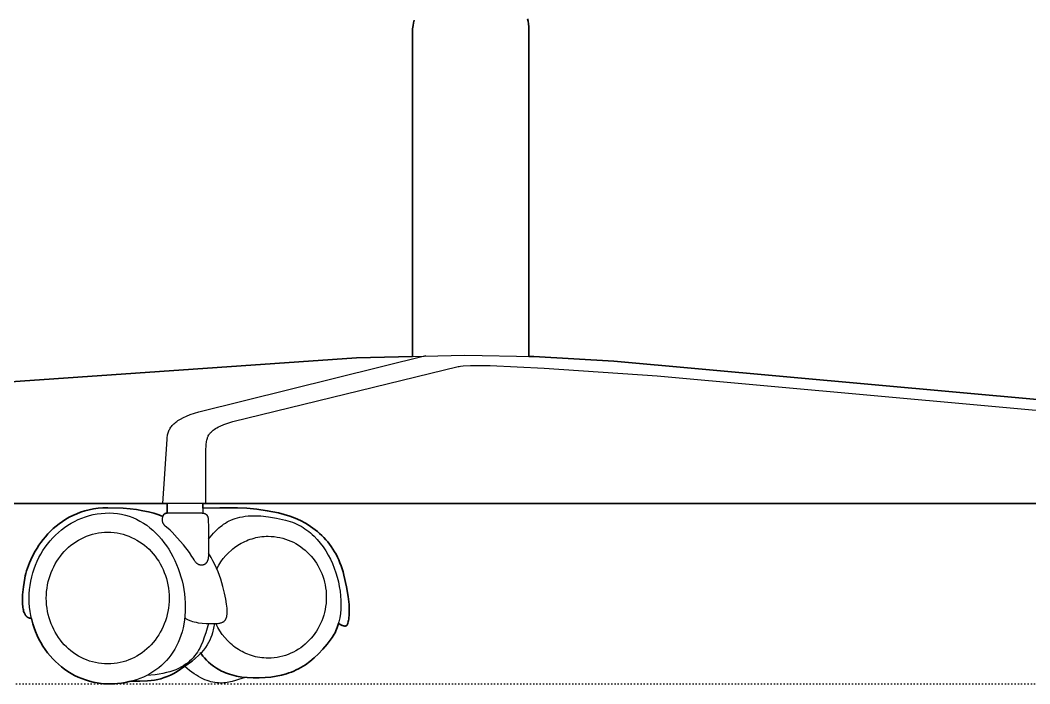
# Model space of a CAD drawing. Header units: millimetres. Extents: x 0 to 1842, y -1115 to 1018.
# Drawn here: x 1322.5 to 1664, y 0 to 224.2 of the extents above; entities that cross this region are included whole.
import ezdxf

# ---------------------------------------------------------------- set-up
doc = ezdxf.new("R2010")
doc.units = ezdxf.units.MM
doc.linetypes.add('Dots', pattern=[1, 0, -1])
doc.layers.add('Blocks', color=7, linetype='Continuous')
for name, color, linetype, lineweight, true_color in [('Blocks$Inner', 7, 'Continuous', 25, 0x007f00), ('Blocks$Outline', 7, 'Continuous', 35, 0xff3f3f), ('Groud', 7, 'Dots', 25, 0x243775)]:
    doc.layers.add(name, color=color, linetype=linetype, lineweight=lineweight, true_color=true_color)

# ---------------------------------------------------------------- blocks, each defined once
blk = doc.blocks.new('Oxford High Office Chair Side')
at = {"layer": 'Blocks$Inner'}
for p, q in [((393.48, 110.6), (393.48, 218.99)), ((432.88, 219.74), (432.88, 110.62)), ((301.29, 0.86), (298.3, 0.86)), ((336.88, 2.17), (334.72, 1.4))]:
    blk.add_line(p, q, dxfattribs=at)
for points in [[(393.48, 218.99), (393.5, 220.21), (393.57, 221.33), (393.69, 222.37), (393.84, 223.32), (394.04, 224.2)], [(432.45, 224.66), (432.6, 223.85), (432.72, 222.95), (432.81, 221.97), (432.88, 219.74)], [(103.1, 91.35), (374.59, 110.12), (411.2, 111.05), (434.56, 110.58), (461.56, 109), (664.47, 90.61)], [(660.76, 60.88), (324.48, 60.88), (97.53, 60.88)], [(309.1, 60.88), (310.51, 82.62), (310.59, 83.37), (310.65, 83.73), (310.72, 84.09), (310.8, 84.43), (310.9, 84.77), (311.01, 85.11), (311.13, 85.43), (311.27, 85.75), (311.43, 86.06), (311.61, 86.37), (311.81, 86.67), (312.02, 86.97), (312.26, 87.26), (312.52, 87.54), (312.81, 87.82), (313.11, 88.1), (313.45, 88.37), (313.81, 88.64), (314.19, 88.91), (314.6, 89.17), (315.05, 89.43), (316.02, 89.94), (317.12, 90.44), (318.36, 90.93), (321.26, 91.91), (398, 110.95)], [(323.66, 60.88), (323.66, 77.23), (323.66, 79.27), (323.69, 80.2), (323.75, 81.07), (323.8, 81.49), (323.87, 81.89), (323.95, 82.28), (324.05, 82.66), (324.17, 83.03), (324.23, 83.22), (324.31, 83.39), (324.39, 83.57), (324.47, 83.74), (324.66, 84.08), (324.77, 84.25), (324.88, 84.42), (325.01, 84.58), (325.13, 84.74), (325.41, 85.05), (325.73, 85.36), (326.08, 85.65), (326.46, 85.95), (326.89, 86.23), (327.36, 86.51), (327.86, 86.78), (328.42, 87.05), (329.67, 87.57), (331.12, 88.07), (332.78, 88.57), (408.97, 107.15), (409.32, 107.22), (409.73, 107.29), (410.68, 107.4), (413.1, 107.54), (419.77, 107.54), (438.09, 106.69), (476.23, 104.05), (659.09, 87.45)], [(264.66, 22.11), (264.51, 22.11), (264.43, 22.11), (264.36, 22.12), (264.29, 22.13), (264.29, 22.13), (264.28, 22.13), (264.28, 22.13), (264.27, 22.13), (264.27, 22.13), (264.26, 22.13), (264.26, 22.13), (264.25, 22.13), (264.25, 22.13), (264.25, 22.13), (264.24, 22.13), (264.24, 22.13), (264.23, 22.13), (264.23, 22.14), (264.22, 22.14), (264.22, 22.14), (264.15, 22.15), (264.08, 22.16), (264.01, 22.18), (263.98, 22.19), (263.98, 22.19), (263.97, 22.19), (263.97, 22.19), (263.96, 22.19), (263.96, 22.19), (263.96, 22.19), (263.95, 22.19), (263.95, 22.19), (263.88, 22.21), (263.88, 22.22), (263.87, 22.22), (263.87, 22.22), (263.86, 22.22), (263.86, 22.22), (263.85, 22.22), (263.85, 22.22), (263.85, 22.23), (263.84, 22.23), (263.84, 22.23), (263.83, 22.23), (263.83, 22.23), (263.83, 22.23), (263.82, 22.23), (263.82, 22.24), (263.81, 22.24), (263.81, 22.24), (263.81, 22.24), (263.8, 22.24), (263.8, 22.24), (263.79, 22.24), (263.79, 22.25), (263.79, 22.25), (263.78, 22.25), (263.78, 22.25), (263.77, 22.25), (263.77, 22.25), (263.77, 22.25), (263.76, 22.26), (263.76, 22.26), (263.75, 22.26), (263.69, 22.28), (263.63, 22.31), (263.57, 22.34), (263.51, 22.37), (263.45, 22.4), (263.34, 22.47), (263.33, 22.48), (263.33, 22.48), (263.33, 22.48), (263.32, 22.48), (263.32, 22.49), (263.32, 22.49), (263.31, 22.49), (263.31, 22.49), (263.31, 22.5), (263.3, 22.5), (263.3, 22.5), (263.3, 22.5), (263.29, 22.51), (263.29, 22.51), (263.29, 22.51), (263.28, 22.51), (263.28, 22.52), (263.28, 22.52), (263.27, 22.52), (263.27, 22.52), (263.27, 22.53), (263.26, 22.53), (263.26, 22.53), (263.25, 22.53), (263.25, 22.53), (263.25, 22.54), (263.24, 22.54), (263.24, 22.54), (263.24, 22.55), (263.23, 22.55), (263.23, 22.55), (263.23, 22.55), (263.22, 22.56), (263.22, 22.56), (263.22, 22.56), (263.21, 22.56), (263.21, 22.57), (263.21, 22.57), (263.2, 22.57), (263.2, 22.57), (263.2, 22.58), (263.19, 22.58), (263.19, 22.58), (263.19, 22.58), (263.18, 22.59), (263.18, 22.59), (263.18, 22.59), (263.17, 22.59), (263.17, 22.6), (263.17, 22.6), (263.16, 22.6), (263.16, 22.61), (263.16, 22.61), (263.15, 22.61), (263.15, 22.61), (263.15, 22.62), (263.14, 22.62), (263.14, 22.62), (263.14, 22.62), (263.13, 22.63), (263.13, 22.63), (263.13, 22.63), (263.12, 22.64), (263.12, 22.64), (263.12, 22.64), (263.11, 22.64), (263.11, 22.65), (263.11, 22.65), (263.1, 22.65), (263.1, 22.66), (263.1, 22.66), (263.1, 22.66), (263.09, 22.66), (263.09, 22.67), (263.09, 22.67), (263.08, 22.67), (263.08, 22.68), (263.08, 22.68), (263.07, 22.68), (263.07, 22.68), (263.02, 22.73), (262.92, 22.83), (262.87, 22.89), (262.82, 22.94), (262.78, 23), (262.77, 23), (262.77, 23), (262.77, 23.01), (262.77, 23.01), (262.76, 23.01), (262.76, 23.02), (262.76, 23.02), (262.75, 23.03), (262.75, 23.03), (262.75, 23.03), (262.75, 23.04), (262.74, 23.04), (262.74, 23.04), (262.74, 23.05), (262.74, 23.05), (262.73, 23.05), (262.73, 23.06), (262.73, 23.06), (262.72, 23.07), (262.72, 23.07), (262.72, 23.07), (262.72, 23.08), (262.71, 23.08), (262.71, 23.08), (262.71, 23.09), (262.7, 23.09), (262.7, 23.1), (262.7, 23.1), (262.69, 23.12), (262.65, 23.18), (262.6, 23.24), (262.56, 23.31), (262.52, 23.37), (262.48, 23.44), (262.4, 23.58), (262.33, 23.73), (262.26, 23.89), (262.2, 24.05), (262.13, 24.22), (262.02, 24.58), (261.92, 24.96), (261.84, 25.37), (261.76, 25.81), (261.71, 26.26), (261.66, 26.74), (261.62, 27.78), (261.62, 28.9), (261.68, 30.1), (261.95, 32.74), (262.41, 35.68), (262.57, 36.46), (262.78, 37.29), (263.02, 38.15), (263.3, 39.05), (264.01, 40.91), (264.88, 42.84), (265.94, 44.81), (266.54, 45.8), (267.18, 46.79), (267.87, 47.77), (268.6, 48.74), (269.39, 49.7), (270.22, 50.63), (271.1, 51.54), (272.03, 52.42), (273.01, 53.27), (274.04, 54.08), (275.12, 54.86), (276.25, 55.58), (277.43, 56.26), (278.66, 56.89), (279.95, 57.46), (281.29, 57.96), (282.68, 58.4), (284.13, 58.77), (285.62, 59.06), (287.18, 59.28), (288.79, 59.41), (290.45, 59.46), (295.65, 59.3), (298.02, 59.1), (300.23, 58.83), (302.31, 58.48), (304.25, 58.08), (306.07, 57.61), (307.77, 57.09), (309.1, 56.49)], [(310.51, 57.68), (310.51, 60.88)], [(322.56, 60.88), (322.56, 57.68)], [(322.56, 59.28), (328.32, 59.49), (334.33, 59.46), (337.52, 59.29), (340.88, 58.96), (344.42, 58.45), (348.2, 57.72), (350.13, 57.25), (352.03, 56.66), (353.87, 55.96), (355.66, 55.15), (357.38, 54.22), (358.22, 53.72), (359.04, 53.19), (359.84, 52.63), (360.62, 52.04), (361.38, 51.42), (362.12, 50.78), (362.83, 50.11), (363.53, 49.41), (364.19, 48.68), (364.84, 47.93), (365.46, 47.15), (366.05, 46.34), (366.61, 45.5), (367.15, 44.63), (367.65, 43.74), (368.13, 42.82), (368.58, 41.88), (368.99, 40.9), (369.37, 39.9), (369.72, 38.87), (370.04, 37.81), (370.32, 36.73), (371.19, 32.72), (371.75, 29.44), (372.05, 26.79), (372.12, 25.68), (372.15, 24.7), (372.14, 23.84), (372.1, 23.09), (372.04, 22.44), (371.96, 21.88), (371.87, 21.4), (371.78, 20.99), (371.62, 20.35), (371.6, 20.28), (371.58, 20.22), (371.56, 20.16), (371.53, 20.1), (371.53, 20.1), (371.53, 20.1), (371.53, 20.1), (371.53, 20.1), (371.53, 20.09), (371.53, 20.09), (371.53, 20.09), (371.53, 20.09), (371.53, 20.09), (371.53, 20.09), (371.53, 20.08), (371.53, 20.08), (371.53, 20.08), (371.52, 20.08), (371.52, 20.08), (371.52, 20.08), (371.51, 20.05), (371.51, 20.05), (371.51, 20.05), (371.51, 20.04), (371.51, 20.04), (371.51, 20.04), (371.51, 20.04), (371.51, 20.04), (371.5, 20.04), (371.5, 20.03), (371.5, 20.03), (371.5, 20.03), (371.5, 20.03), (371.5, 20.03), (371.5, 20.03), (371.5, 20.02), (371.5, 20.02), (371.5, 20.02), (371.5, 20.02), (371.5, 20.02), (371.5, 20.02), (371.49, 20.01), (371.49, 20.01), (371.49, 20.01), (371.49, 20.01), (371.49, 20.01), (371.49, 20.01), (371.49, 20), (371.49, 20), (371.49, 20), (371.49, 20), (371.49, 20), (371.49, 20), (371.48, 20), (371.48, 19.99), (371.48, 19.99), (371.48, 19.99), (371.48, 19.99), (371.48, 19.99), (371.48, 19.99), (371.48, 19.98), (371.48, 19.98), (371.48, 19.98), (371.48, 19.98), (371.48, 19.98), (371.47, 19.98), (371.47, 19.98), (371.47, 19.97), (371.47, 19.97), (371.47, 19.97), (371.47, 19.97), (371.47, 19.97), (371.47, 19.97), (371.47, 19.96), (371.47, 19.96), (371.47, 19.96), (371.47, 19.96), (371.47, 19.96), (371.46, 19.96), (371.46, 19.96), (371.46, 19.95), (371.46, 19.95), (371.46, 19.95), (371.46, 19.95), (371.46, 19.95), (371.46, 19.95), (371.46, 19.95), (371.46, 19.94), (371.46, 19.94), (371.45, 19.94), (371.45, 19.94), (371.45, 19.94), (371.45, 19.94), (371.45, 19.94), (371.45, 19.93), (371.45, 19.93), (371.45, 19.93), (371.45, 19.93), (371.45, 19.93), (371.45, 19.93), (371.44, 19.93), (371.44, 19.92), (371.44, 19.91), (371.44, 19.91), (371.44, 19.91), (371.44, 19.91), (371.43, 19.91), (371.43, 19.91), (371.43, 19.91), (371.43, 19.9), (371.43, 19.9), (371.4, 19.86), (371.39, 19.84), (371.37, 19.82), (371.36, 19.8), (371.35, 19.8), (371.35, 19.8), (371.35, 19.8), (371.35, 19.8), (371.35, 19.8), (371.35, 19.79), (371.35, 19.79), (371.35, 19.79), (371.35, 19.79), (371.35, 19.79), (371.34, 19.79), (371.34, 19.79), (371.34, 19.79), (371.34, 19.78), (371.34, 19.78), (371.34, 19.78), (371.31, 19.75), (371.27, 19.72), (371.24, 19.69), (371.24, 19.68), (371.23, 19.68), (371.23, 19.68), (371.23, 19.68), (371.23, 19.68), (371.23, 19.68), (371.23, 19.68), (371.23, 19.68), (371.23, 19.68), (371.22, 19.68), (371.22, 19.68), (371.22, 19.68), (371.22, 19.67), (371.22, 19.67), (371.22, 19.67), (371.22, 19.67), (371.22, 19.67), (371.22, 19.67), (371.21, 19.67), (371.21, 19.67), (371.21, 19.67), (371.21, 19.67), (371.21, 19.67), (371.21, 19.67), (371.21, 19.66), (371.21, 19.66), (371.21, 19.66), (371.2, 19.66), (371.2, 19.66), (371.2, 19.66), (371.2, 19.66), (371.2, 19.66), (371.2, 19.66), (371.2, 19.66), (371.2, 19.66), (371.19, 19.66), (371.19, 19.65), (371.19, 19.65), (371.19, 19.65), (371.19, 19.65), (371.19, 19.65), (371.19, 19.65), (371.19, 19.65), (371.19, 19.65), (371.18, 19.65), (371.18, 19.65), (371.18, 19.65), (371.18, 19.65), (371.18, 19.64), (371.18, 19.64), (371.18, 19.64), (371.18, 19.64), (371.17, 19.64), (371.17, 19.64), (371.17, 19.64), (371.17, 19.64), (371.17, 19.64), (371.17, 19.64), (371.17, 19.64), (371.17, 19.64), (371.16, 19.64), (371.16, 19.63), (371.16, 19.63), (371.16, 19.63), (371.16, 19.63), (371.16, 19.63), (371.16, 19.63), (371.16, 19.63), (371.15, 19.63), (371.15, 19.63), (371.15, 19.63), (371.15, 19.63), (371.15, 19.63), (371.15, 19.63), (371.15, 19.63), (371.15, 19.62), (371.15, 19.62), (371.14, 19.62), (371.14, 19.62), (371.14, 19.62), (371.14, 19.62), (371.14, 19.62), (371.14, 19.62), (371.14, 19.62), (371.13, 19.62), (371.13, 19.62), (371.13, 19.62), (371.13, 19.62), (371.13, 19.62), (371.13, 19.62), (371.13, 19.61), (371.13, 19.61), (371.13, 19.61), (371.12, 19.61), (371.12, 19.61), (371.12, 19.61), (371.12, 19.61), (371.12, 19.61), (371.12, 19.61), (371.12, 19.61), (371.12, 19.61), (371.11, 19.61), (371.11, 19.61), (371.11, 19.61), (371.11, 19.61), (371.11, 19.6), (371.11, 19.6), (371.11, 19.6), (371.11, 19.6), (371.1, 19.6), (371.1, 19.6), (371.1, 19.6), (371.1, 19.6), (371.1, 19.6), (371.1, 19.6), (371.1, 19.6), (371.1, 19.6), (371.09, 19.6), (371.09, 19.6), (371.09, 19.6), (371.09, 19.6), (371.09, 19.59), (371.09, 19.59), (371.09, 19.59), (371.08, 19.59), (371.08, 19.59), (371.08, 19.59), (371.04, 19.57), (371, 19.56), (371, 19.56), (371, 19.56), (371, 19.56), (370.99, 19.56), (370.99, 19.56), (370.99, 19.56), (370.99, 19.56), (370.99, 19.55), (370.99, 19.56), (370.99, 19.55), (370.98, 19.55), (370.98, 19.55), (370.98, 19.55), (370.98, 19.55), (370.98, 19.55), (370.98, 19.55), (370.98, 19.55), (370.98, 19.55), (370.97, 19.55), (370.97, 19.55), (370.97, 19.55), (370.97, 19.55), (370.97, 19.55), (370.97, 19.55), (370.97, 19.55), (370.96, 19.55), (370.96, 19.55), (370.96, 19.55), (370.96, 19.55), (370.96, 19.55), (370.96, 19.55), (370.96, 19.55), (370.95, 19.55), (370.95, 19.54), (370.95, 19.54), (370.95, 19.54), (370.95, 19.54), (370.95, 19.54), (370.95, 19.54), (370.95, 19.54), (370.94, 19.54), (370.94, 19.54), (370.94, 19.54), (370.94, 19.54), (370.93, 19.54), (370.93, 19.54), (370.93, 19.54), (370.93, 19.54), (370.93, 19.54), (370.93, 19.54), (370.93, 19.54), (370.92, 19.54), (370.92, 19.54), (370.92, 19.54), (370.92, 19.54), (370.92, 19.54), (370.92, 19.54), (370.92, 19.54), (370.92, 19.53), (370.91, 19.53), (370.91, 19.53), (370.82, 19.52), (370.73, 19.51), (370.72, 19.51), (370.72, 19.51), (370.72, 19.51), (370.72, 19.51), (370.72, 19.51), (370.72, 19.51), (370.72, 19.51), (370.71, 19.51), (370.71, 19.51), (370.71, 19.51), (370.71, 19.51), (370.71, 19.51), (370.71, 19.51), (370.7, 19.51), (370.7, 19.51), (370.7, 19.51), (370.68, 19.51), (370.68, 19.51), (370.67, 19.51), (370.67, 19.51), (370.67, 19.51), (370.67, 19.51), (370.67, 19.51), (370.67, 19.51), (370.66, 19.51), (370.66, 19.51), (370.66, 19.51), (370.66, 19.51), (370.66, 19.51), (370.66, 19.51), (370.66, 19.51), (370.65, 19.51), (370.65, 19.51), (370.63, 19.51), (370.63, 19.51), (370.62, 19.51), (370.62, 19.51), (370.62, 19.51), (370.61, 19.51), (370.61, 19.51), (370.61, 19.51), (370.61, 19.51), (370.61, 19.51), (370.61, 19.51), (370.6, 19.51), (370.6, 19.51), (370.6, 19.51), (370.6, 19.51), (370.6, 19.51), (370.6, 19.51), (370.6, 19.51), (370.59, 19.51), (370.59, 19.51), (370.59, 19.51), (370.59, 19.51), (370.59, 19.51), (370.59, 19.51), (370.58, 19.51), (370.58, 19.51), (370.58, 19.51), (370.58, 19.51), (370.58, 19.51), (370.58, 19.51), (370.55, 19.52), (370.55, 19.52), (370.55, 19.52), (370.55, 19.52), (370.54, 19.52), (370.54, 19.52), (370.54, 19.52), (370.54, 19.52), (370.54, 19.52), (370.54, 19.52), (370.54, 19.52), (370.53, 19.52), (370.53, 19.52), (370.53, 19.52), (370.53, 19.52), (370.53, 19.52), (370.52, 19.52), (370.42, 19.53), (370.31, 19.55), (370.2, 19.58), (370.09, 19.61), (369.97, 19.65), (369.73, 19.73), (369.49, 19.84), (368.46, 20.35)], [(324.48, 48.89), (326.2, 50.84), (327.11, 51.78), (328.07, 52.68), (328.57, 53.11), (329.1, 53.53), (329.65, 53.93), (330.23, 54.31), (330.83, 54.67), (331.47, 55), (332.13, 55.32), (332.83, 55.6), (333.57, 55.86), (334.35, 56.09), (335.17, 56.29), (336.03, 56.46), (336.93, 56.59), (337.89, 56.69), (338.9, 56.75), (339.96, 56.77), (341.07, 56.75), (342.24, 56.69), (344.77, 56.42), (347.56, 55.97), (350.62, 55.31), (351.41, 55.1), (352.19, 54.86), (352.95, 54.59), (353.69, 54.3), (354.42, 53.97), (355.13, 53.62), (355.82, 53.24), (356.5, 52.83), (357.16, 52.4), (357.81, 51.94), (358.43, 51.46), (359.04, 50.96), (359.64, 50.44), (360.21, 49.9), (361.31, 48.75), (362.34, 47.53), (363.31, 46.25), (364.2, 44.91), (365.02, 43.51), (365.77, 42.07), (366.45, 40.59), (367.06, 39.08), (367.6, 37.54), (368.06, 35.99), (368.45, 34.42), (368.77, 32.85), (369.02, 31.29), (369.19, 29.73), (369.28, 28.19), (369.3, 26.67), (369.25, 25.18), (369.12, 23.73), (368.91, 22.33), (368.63, 20.97), (368.27, 19.67), (368.06, 19.04), (367.83, 18.43), (367.58, 17.84), (367.31, 17.27), (367.02, 16.71), (366.72, 16.18), (366.39, 15.67), (366.04, 15.18), (364.61, 13.34), (363.18, 11.67), (361.73, 10.15), (360.27, 8.78), (358.79, 7.55), (357.28, 6.46), (356.52, 5.97), (355.75, 5.51), (354.96, 5.08), (354.17, 4.68), (353.37, 4.31), (352.56, 3.97), (351.73, 3.67), (350.89, 3.38), (349.18, 2.91), (347.41, 2.53), (345.58, 2.26), (343.68, 2.08), (341.7, 1.99), (339.65, 1.99), (337.64, 2.08), (335.77, 2.29), (334.03, 2.6), (332.43, 3), (331.68, 3.23), (330.96, 3.47), (330.27, 3.74), (329.61, 4.02), (328.98, 4.31), (328.38, 4.62), (327.81, 4.93), (327.26, 5.26), (326.25, 5.93), (325.34, 6.63), (324.53, 7.33), (323.81, 8.03), (323.18, 8.72), (322.63, 9.38), (322.15, 10.01), (321.75, 10.58)], [(327.32, 38.83), (327.98, 40.04), (328.71, 41.18), (329.51, 42.28), (330.37, 43.31), (331.3, 44.28), (332.28, 45.19), (332.8, 45.61), (333.33, 46.02), (334.43, 46.78), (335.57, 47.47), (336.16, 47.78), (336.77, 48.07), (337.38, 48.35), (338, 48.6), (338.64, 48.82), (339.28, 49.03), (339.93, 49.21), (340.59, 49.37), (341.26, 49.51), (341.94, 49.62), (342.62, 49.71), (343.32, 49.78), (344.01, 49.82), (344.72, 49.83), (345.73, 49.8), (346.73, 49.72), (347.71, 49.59), (348.68, 49.41), (349.63, 49.18), (350.56, 48.9), (351.47, 48.58), (352.37, 48.21), (353.24, 47.8), (354.09, 47.35), (354.91, 46.85), (355.71, 46.31), (356.48, 45.74), (357.22, 45.13), (357.93, 44.48), (358.61, 43.8), (359.26, 43.09), (359.88, 42.34), (360.47, 41.56), (361.01, 40.76), (361.52, 39.92), (362, 39.06), (362.43, 38.17), (362.82, 37.26), (363.18, 36.33), (363.49, 35.37), (363.75, 34.39), (363.97, 33.4), (364.14, 32.39), (364.27, 31.36), (364.34, 30.31), (364.37, 29.25), (364.34, 28.19), (364.27, 27.15), (364.14, 26.12), (363.97, 25.1), (363.75, 24.11), (363.49, 23.13), (363.18, 22.18), (362.82, 21.24), (362.43, 20.33), (362, 19.44), (361.52, 18.58), (361.01, 17.75), (360.47, 16.94), (359.88, 16.16), (359.26, 15.42), (358.61, 14.7), (357.93, 14.02), (357.22, 13.37), (356.48, 12.76), (355.71, 12.19), (354.91, 11.65), (354.08, 11.16), (353.24, 10.7), (352.37, 10.29), (351.48, 9.92), (350.56, 9.6), (349.63, 9.32), (348.68, 9.09), (347.71, 8.91), (346.73, 8.78), (345.73, 8.7), (344.72, 8.68), (343.99, 8.69), (343.27, 8.73), (342.56, 8.8), (341.85, 8.89), (341.15, 9.01), (340.46, 9.16), (339.78, 9.33), (339.11, 9.53), (338.45, 9.75), (337.8, 9.99), (337.16, 10.26), (336.53, 10.54), (335.91, 10.86), (335.31, 11.19), (334.72, 11.54), (334.14, 11.92), (333.57, 12.31), (333.02, 12.73), (332.49, 13.16), (331.96, 13.61), (330.97, 14.57), (330.03, 15.6), (329.17, 16.69), (328.38, 17.85), (327.66, 19.06), (327.02, 20.33)], [(316.48, 22.29), (316.7, 22.14), (316.93, 21.99), (317.17, 21.84), (317.41, 21.71), (317.67, 21.58), (317.94, 21.47), (318.21, 21.36), (318.5, 21.25), (319.08, 21.07), (319.7, 20.9), (320.33, 20.77), (320.99, 20.65), (322.35, 20.49), (323.76, 20.38), (326.58, 20.32), (327.25, 20.34), (327.84, 20.39), (328.12, 20.43), (328.38, 20.48), (328.62, 20.54), (328.73, 20.57), (328.85, 20.61), (329.06, 20.69), (329.26, 20.78), (329.35, 20.83), (329.36, 20.83), (329.36, 20.83), (329.36, 20.83), (329.36, 20.83), (329.37, 20.83), (329.37, 20.83), (329.37, 20.84), (329.38, 20.84), (329.38, 20.84), (329.38, 20.84), (329.38, 20.84), (329.39, 20.84), (329.4, 20.85), (329.4, 20.85), (329.4, 20.85), (329.41, 20.85), (329.41, 20.86), (329.41, 20.86), (329.42, 20.86), (329.42, 20.86), (329.42, 20.86), (329.44, 20.88), (329.53, 20.93), (329.62, 20.98), (329.7, 21.04), (329.78, 21.1), (329.85, 21.17), (329.92, 21.23), (329.99, 21.3), (330.06, 21.38), (330.12, 21.45), (330.18, 21.53), (330.23, 21.61), (330.29, 21.69), (330.34, 21.77), (330.39, 21.86), (330.43, 21.95), (330.48, 22.05), (330.55, 22.24), (330.62, 22.45), (330.68, 22.67), (330.73, 22.9), (330.77, 23.14), (330.8, 23.39), (330.82, 23.66), (330.84, 24.23), (330.83, 24.85), (330.8, 25.52), (330.66, 26.88), (330.38, 28.61), (329.96, 30.64), (329.39, 32.9), (328.66, 35.32), (327.75, 37.81), (326.66, 40.3), (326.04, 41.52), (325.38, 42.72), (324.48, 44.12)], [(326.58, 20.32), (326.27, 18.76), (325.88, 17.19), (325.63, 16.39), (325.34, 15.59), (324.98, 14.77), (324.56, 13.95), (324.07, 13.11), (323.49, 12.25), (322.81, 11.38), (322.03, 10.49), (321.13, 9.57), (320.11, 8.64), (318.96, 7.68), (317.67, 6.69), (315.08, 4.91), (313.89, 4.17), (312.76, 3.52), (311.65, 2.96), (310.58, 2.47), (309.51, 2.07), (308.44, 1.73), (307.36, 1.46), (306.25, 1.25), (305.1, 1.08), (303.9, 0.97), (301.29, 0.86)], [(324.48, 20.35), (323.61, 17.25), (323.11, 15.73), (322.56, 14.24), (321.93, 12.79), (321.57, 12.09), (321.19, 11.4), (320.77, 10.72), (320.33, 10.07), (319.84, 9.43), (319.32, 8.82), (318.76, 8.22), (318.15, 7.65), (317.5, 7.1), (316.8, 6.58), (316.04, 6.08), (315.23, 5.62), (314.37, 5.18), (313.45, 4.77), (312.46, 4.4), (311.41, 4.06), (310.3, 3.76), (309.11, 3.49), (307.86, 3.26), (306.52, 3.06), (303.63, 2.8)], [(334.72, 1.4), (333.63, 1.06), (332.53, 0.76), (331.41, 0.52), (330.85, 0.42), (330.27, 0.35), (329.69, 0.29), (329.1, 0.26), (328.5, 0.26), (327.89, 0.28), (327.28, 0.34), (326.65, 0.42), (326.01, 0.53), (325.37, 0.69), (324.7, 0.87), (324.03, 1.1), (323.34, 1.36), (322.64, 1.67), (321.93, 2.02), (321.2, 2.42), (320.46, 2.86), (319.69, 3.35), (318.12, 4.49), (316.48, 5.85)]]:
    blk.add_lwpolyline(points, dxfattribs=at)
for points in [[(316.67, 25.89), (316.64, 24.42), (316.55, 22.97), (316.4, 21.57), (316.19, 20.2), (315.92, 18.87), (315.59, 17.58), (315.21, 16.33), (314.77, 15.12), (314.29, 13.95), (313.74, 12.82), (313.15, 11.74), (312.51, 10.7), (311.82, 9.7), (311.08, 8.74), (310.3, 7.83), (309.47, 6.97), (308.6, 6.15), (307.68, 5.39), (306.73, 4.66), (305.73, 3.99), (304.69, 3.37), (303.62, 2.8), (302.51, 2.28), (301.36, 1.81), (300.18, 1.39), (298.96, 1.03), (297.71, 0.72), (296.43, 0.46), (295.13, 0.26), (293.79, 0.12), (292.42, 0.03), (291.03, 0), (289.64, 0.04), (288.26, 0.15), (286.9, 0.34), (285.56, 0.59), (284.25, 0.91), (282.96, 1.3), (281.7, 1.76), (280.47, 2.27), (279.27, 2.85), (278.1, 3.49), (276.96, 4.18), (275.86, 4.93), (274.8, 5.74), (273.77, 6.59), (272.79, 7.5), (271.85, 8.46), (270.95, 9.46), (270.1, 10.51), (269.29, 11.6), (268.53, 12.73), (267.83, 13.9), (267.17, 15.11), (266.58, 16.35), (266.03, 17.63), (265.55, 18.94), (265.12, 20.28), (264.75, 21.65), (264.45, 23.05), (264.21, 24.47), (264.04, 25.91), (263.94, 27.38), (263.9, 28.86), (263.94, 30.35), (264.04, 31.81), (264.21, 33.26), (264.45, 34.68), (264.75, 36.08), (265.12, 37.45), (265.55, 38.79), (266.03, 40.1), (266.58, 41.38), (267.17, 42.62), (267.83, 43.83), (268.53, 45), (269.29, 46.13), (270.1, 47.22), (270.95, 48.27), (271.85, 49.27), (272.79, 50.23), (273.77, 51.13), (274.8, 51.99), (275.86, 52.8), (276.96, 53.55), (278.1, 54.24), (279.27, 54.88), (280.47, 55.46), (281.7, 55.97), (282.96, 56.43), (284.25, 56.82), (285.56, 57.14), (286.9, 57.39), (288.26, 57.58), (289.63, 57.69), (291.03, 57.72), (292.42, 57.68), (293.79, 57.54), (295.13, 57.32), (296.44, 57.01), (297.71, 56.62), (298.96, 56.15), (300.18, 55.61), (301.36, 54.99), (302.51, 54.31), (303.62, 53.55), (304.69, 52.73), (305.73, 51.85), (306.73, 50.92), (307.68, 49.93), (308.6, 48.88), (309.47, 47.79), (310.3, 46.64), (311.08, 45.46), (311.82, 44.23), (312.51, 42.97), (313.15, 41.67), (313.74, 40.34), (314.29, 38.98), (314.77, 37.59), (315.21, 36.18), (315.59, 34.75), (315.92, 33.3), (316.19, 31.84), (316.4, 30.36), (316.55, 28.88), (316.64, 27.39)], [(321.88, 57.72), (322.14, 57.72), (322.38, 57.7), (322.6, 57.68), (322.81, 57.64), (322.91, 57.62), (322.95, 57.61), (323, 57.6), (323.09, 57.57), (323.13, 57.56), (323.14, 57.56), (323.14, 57.56), (323.14, 57.56), (323.14, 57.56), (323.15, 57.56), (323.15, 57.56), (323.15, 57.55), (323.15, 57.55), (323.16, 57.55), (323.16, 57.55), (323.16, 57.55), (323.17, 57.55), (323.17, 57.55), (323.17, 57.55), (323.17, 57.55), (323.18, 57.55), (323.22, 57.53), (323.26, 57.52), (323.3, 57.5), (323.3, 57.5), (323.3, 57.5), (323.31, 57.5), (323.31, 57.5), (323.31, 57.49), (323.31, 57.49), (323.32, 57.49), (323.32, 57.49), (323.32, 57.49), (323.32, 57.49), (323.33, 57.49), (323.33, 57.49), (323.34, 57.48), (323.41, 57.45), (323.45, 57.43), (323.49, 57.41), (323.52, 57.39), (323.56, 57.37), (323.59, 57.35), (323.62, 57.33), (323.65, 57.31), (323.66, 57.31), (323.66, 57.3), (323.66, 57.3), (323.66, 57.3), (323.66, 57.3), (323.66, 57.3), (323.67, 57.3), (323.67, 57.3), (323.67, 57.3), (323.67, 57.29), (323.67, 57.29), (323.68, 57.29), (323.68, 57.29), (323.68, 57.29), (323.68, 57.29), (323.68, 57.29), (323.71, 57.26), (323.74, 57.24), (323.75, 57.24), (323.75, 57.24), (323.75, 57.23), (323.75, 57.23), (323.75, 57.23), (323.75, 57.23), (323.76, 57.23), (323.76, 57.23), (323.76, 57.23), (323.76, 57.22), (323.76, 57.22), (323.77, 57.22), (323.77, 57.22), (323.77, 57.22), (323.77, 57.22), (323.77, 57.21), (323.77, 57.21), (323.78, 57.21), (323.78, 57.21), (323.78, 57.21), (323.78, 57.21), (323.78, 57.21), (323.78, 57.2), (323.79, 57.2), (323.79, 57.2), (323.79, 57.2), (323.79, 57.2), (323.79, 57.2), (323.79, 57.2), (323.8, 57.19), (323.8, 57.19), (323.8, 57.19), (323.8, 57.19), (323.8, 57.19), (323.81, 57.19), (323.81, 57.18), (323.81, 57.18), (323.81, 57.18), (323.81, 57.18), (323.81, 57.18), (323.82, 57.18), (323.82, 57.17), (323.82, 57.17), (323.82, 57.17), (323.82, 57.17), (323.82, 57.17), (323.83, 57.17), (323.83, 57.17), (323.83, 57.16), (323.83, 57.16), (323.83, 57.16), (323.83, 57.16), (323.84, 57.16), (323.84, 57.16), (323.84, 57.15), (323.84, 57.15), (323.84, 57.15), (323.84, 57.15), (323.85, 57.15), (323.85, 57.15), (323.85, 57.14), (323.85, 57.14), (323.85, 57.14), (323.85, 57.14), (323.88, 57.11), (323.9, 57.09), (323.91, 57.09), (323.91, 57.08), (323.91, 57.08), (323.91, 57.08), (323.91, 57.08), (323.91, 57.08), (323.92, 57.07), (323.92, 57.07), (323.92, 57.07), (323.92, 57.07), (323.92, 57.07), (323.92, 57.07), (323.92, 57.06), (323.93, 57.06), (323.93, 57.06), (323.93, 57.06), (323.93, 57.06), (323.93, 57.06), (323.93, 57.05), (323.94, 57.05), (323.94, 57.05), (323.94, 57.05), (323.94, 57.05), (323.94, 57.05), (323.94, 57.04), (323.94, 57.04), (323.95, 57.04), (323.95, 57.04), (323.95, 57.04), (323.95, 57.04), (323.95, 57.03), (323.95, 57.03), (323.95, 57.03), (323.96, 57.03), (323.96, 57.03), (323.96, 57.02), (323.96, 57.02), (323.96, 57.02), (323.96, 57.02), (323.96, 57.02), (323.97, 57.02), (323.97, 57.01), (323.97, 57.01), (323.97, 57.01), (323.97, 57.01), (323.97, 57.01), (323.97, 57.01), (323.98, 57), (323.98, 57), (323.98, 57), (323.98, 57), (323.98, 57), (323.98, 56.99), (323.98, 56.99), (323.99, 56.99), (323.99, 56.99), (323.99, 56.99), (323.99, 56.99), (323.99, 56.98), (323.99, 56.98), (323.99, 56.98), (324, 56.98), (324, 56.98), (324, 56.97), (324.02, 56.95), (324.04, 56.92), (324.06, 56.89), (324.06, 56.88), (324.06, 56.88), (324.06, 56.88), (324.07, 56.88), (324.07, 56.88), (324.07, 56.87), (324.07, 56.87), (324.07, 56.87), (324.07, 56.87), (324.07, 56.87), (324.08, 56.86), (324.08, 56.86), (324.08, 56.86), (324.08, 56.86), (324.08, 56.86), (324.08, 56.85), (324.1, 56.82), (324.12, 56.79), (324.19, 56.66), (324.2, 56.62), (324.22, 56.59), (324.22, 56.59), (324.22, 56.58), (324.22, 56.58), (324.22, 56.58), (324.22, 56.58), (324.22, 56.57), (324.22, 56.57), (324.23, 56.57), (324.23, 56.57), (324.23, 56.57), (324.23, 56.56), (324.23, 56.56), (324.23, 56.56), (324.23, 56.56), (324.23, 56.56), (324.23, 56.55), (324.25, 56.52), (324.27, 56.44), (324.3, 56.37), (324.34, 56.21), (324.38, 56.05), (324.41, 55.87), (324.45, 55.51), (324.47, 55.11), (324.48, 53.27), (324.48, 43.11), (324.48, 42.95), (324.47, 42.8), (324.44, 42.51), (324.42, 42.37), (324.4, 42.23), (324.37, 42.1), (324.34, 41.97), (324.3, 41.85), (324.26, 41.73), (324.22, 41.61), (324.17, 41.5), (324.12, 41.39), (324.07, 41.28), (324.04, 41.23), (324.01, 41.18), (323.95, 41.09), (323.89, 40.99), (323.82, 40.91), (323.75, 40.82), (323.72, 40.78), (323.68, 40.74), (323.61, 40.67), (323.53, 40.59), (323.46, 40.53), (323.38, 40.46), (323.29, 40.41), (323.25, 40.38), (323.21, 40.35), (323.17, 40.33), (323.16, 40.32), (323.16, 40.32), (323.16, 40.32), (323.15, 40.32), (323.15, 40.32), (323.15, 40.32), (323.15, 40.31), (323.14, 40.31), (323.14, 40.31), (323.14, 40.31), (323.14, 40.31), (323.13, 40.31), (323.13, 40.31), (323.13, 40.3), (323.12, 40.3), (323.12, 40.3), (323.08, 40.28), (323.03, 40.26), (322.99, 40.24), (322.97, 40.23), (322.96, 40.22), (322.96, 40.22), (322.96, 40.22), (322.96, 40.22), (322.95, 40.22), (322.95, 40.22), (322.95, 40.22), (322.94, 40.22), (322.9, 40.2), (322.85, 40.18), (322.81, 40.16), (322.76, 40.15), (322.67, 40.12), (322.64, 40.11), (322.62, 40.11), (322.57, 40.1), (322.57, 40.1), (322.57, 40.1), (322.56, 40.1), (322.56, 40.1), (322.55, 40.09), (322.55, 40.09), (322.54, 40.09), (322.54, 40.09), (322.54, 40.09), (322.52, 40.09), (322.48, 40.08), (322.38, 40.07), (322.38, 40.07), (322.37, 40.07), (322.37, 40.07), (322.37, 40.07), (322.36, 40.07), (322.36, 40.07), (322.36, 40.07), (322.36, 40.07), (322.33, 40.06), (322.33, 40.06), (322.32, 40.06), (322.32, 40.06), (322.32, 40.06), (322.31, 40.06), (322.28, 40.06), (322.23, 40.06), (322.18, 40.06), (322.08, 40.06), (322.03, 40.06), (322.01, 40.06), (322.01, 40.06), (322, 40.06), (322, 40.06), (322, 40.06), (321.99, 40.06), (321.99, 40.06), (321.99, 40.06), (321.98, 40.06), (321.88, 40.07), (321.78, 40.09), (321.68, 40.11), (321.58, 40.14), (321.48, 40.17), (321.43, 40.18), (321.38, 40.2), (321.28, 40.24), (321.18, 40.29), (321.08, 40.34), (320.98, 40.4), (320.89, 40.46), (320.79, 40.52), (320.69, 40.59), (320.6, 40.67), (320.5, 40.75), (320.41, 40.84), (320.32, 40.93), (320.23, 41.03), (320.14, 41.13), (319.97, 41.36), (319.88, 41.48), (319.8, 41.6), (319.65, 41.87), (319.32, 42.44), (318.94, 43.05), (318.07, 44.31), (316.02, 46.93), (313.93, 49.35), (312.21, 51.21), (311.54, 51.86), (310.93, 52.41), (309.91, 53.3), (309.7, 53.51), (309.61, 53.61), (309.52, 53.72), (309.44, 53.82), (309.37, 53.93), (309.3, 54.04), (309.27, 54.1), (309.27, 54.1), (309.26, 54.1), (309.26, 54.1), (309.26, 54.11), (309.26, 54.11), (309.26, 54.11), (309.26, 54.11), (309.26, 54.11), (309.25, 54.13), (309.25, 54.13), (309.25, 54.13), (309.25, 54.13), (309.25, 54.13), (309.25, 54.14), (309.25, 54.14), (309.24, 54.14), (309.24, 54.14), (309.24, 54.14), (309.24, 54.15), (309.24, 54.15), (309.24, 54.15), (309.24, 54.16), (309.18, 54.27), (309.13, 54.4), (309.11, 54.46), (309.11, 54.47), (309.1, 54.48), (309.1, 54.48), (309.1, 54.48), (309.1, 54.48), (309.1, 54.48), (309.1, 54.49), (309.1, 54.49), (309.1, 54.49), (309.1, 54.49), (309.1, 54.49), (309.1, 54.5), (309.1, 54.5), (309.1, 54.5), (309.1, 54.5), (309.1, 54.5), (309.1, 54.51), (309.09, 54.51), (309.09, 54.51), (309.09, 54.51), (309.09, 54.51), (309.09, 54.52), (309.09, 54.52), (309.09, 54.52), (309.09, 54.52), (309.07, 54.59), (309.06, 54.66), (309.03, 54.79), (309.01, 54.94), (309, 55.09), (308.99, 55.25), (309.01, 55.85), (309.03, 56.12), (309.05, 56.25), (309.06, 56.37), (309.09, 56.48), (309.11, 56.59), (309.14, 56.69), (309.16, 56.74), (309.18, 56.79), (309.22, 56.89), (309.26, 56.97), (309.28, 57.02), (309.31, 57.06), (309.37, 57.14), (309.38, 57.15), (309.38, 57.16), (309.38, 57.16), (309.38, 57.16), (309.38, 57.16), (309.38, 57.16), (309.39, 57.16), (309.39, 57.16), (309.39, 57.16), (309.39, 57.17), (309.39, 57.17), (309.39, 57.17), (309.39, 57.17), (309.4, 57.17), (309.43, 57.21), (309.43, 57.22), (309.44, 57.23), (309.44, 57.23), (309.45, 57.23), (309.45, 57.23), (309.45, 57.23), (309.45, 57.23), (309.45, 57.23), (309.45, 57.24), (309.45, 57.24), (309.45, 57.24), (309.45, 57.24), (309.46, 57.24), (309.46, 57.24), (309.46, 57.24), (309.46, 57.24), (309.48, 57.26), (309.48, 57.26), (309.48, 57.26), (309.48, 57.26), (309.48, 57.26), (309.48, 57.27), (309.48, 57.27), (309.48, 57.27), (309.48, 57.27), (309.49, 57.27), (309.49, 57.27), (309.49, 57.27), (309.49, 57.27), (309.49, 57.27), (309.49, 57.27), (309.49, 57.28), (309.49, 57.28), (309.53, 57.31), (309.55, 57.32), (309.55, 57.33), (309.55, 57.33), (309.55, 57.33), (309.55, 57.33), (309.55, 57.33), (309.55, 57.33), (309.56, 57.33), (309.56, 57.33), (309.57, 57.34), (309.61, 57.37), (309.65, 57.4), (309.67, 57.41), (309.68, 57.42), (309.69, 57.43), (309.7, 57.43), (309.7, 57.43), (309.7, 57.43), (309.7, 57.43), (309.71, 57.43), (309.71, 57.44), (309.71, 57.44), (309.71, 57.44), (309.71, 57.44), (309.71, 57.44), (309.71, 57.44), (309.72, 57.44), (309.72, 57.44), (309.72, 57.44), (309.72, 57.44), (309.72, 57.44), (309.72, 57.44), (309.73, 57.45), (309.74, 57.45), (309.74, 57.45), (309.74, 57.45), (309.74, 57.45), (309.74, 57.45), (309.74, 57.46), (309.74, 57.46), (309.75, 57.46), (309.75, 57.46), (309.75, 57.46), (309.75, 57.46), (309.75, 57.46), (309.75, 57.46), (309.75, 57.46), (309.76, 57.46), (309.76, 57.46), (309.77, 57.47), (309.78, 57.48), (309.83, 57.5), (309.88, 57.52), (309.93, 57.54), (310.04, 57.58), (310.16, 57.61), (310.28, 57.64), (310.42, 57.67), (310.56, 57.69), (310.87, 57.72), (311.22, 57.72)], [(311.22, 28.95), (311.2, 27.8), (311.12, 26.67), (310.98, 25.56), (310.8, 24.46), (310.57, 23.39), (310.29, 22.33), (309.96, 21.3), (309.59, 20.29), (309.18, 19.3), (308.72, 18.34), (308.22, 17.41), (307.68, 16.51), (307.1, 15.63), (306.48, 14.79), (305.83, 13.99), (305.14, 13.21), (304.42, 12.48), (303.66, 11.78), (302.88, 11.11), (302.07, 10.49), (301.22, 9.92), (300.35, 9.38), (299.46, 8.89), (298.54, 8.44), (297.59, 8.04), (296.63, 7.69), (295.64, 7.39), (294.64, 7.15), (293.62, 6.95), (292.58, 6.81), (291.52, 6.72), (290.45, 6.69), (289.38, 6.72), (288.33, 6.81), (287.29, 6.95), (286.27, 7.15), (285.26, 7.39), (284.28, 7.69), (283.31, 8.04), (282.37, 8.44), (281.45, 8.89), (280.55, 9.38), (279.68, 9.92), (278.84, 10.5), (278.03, 11.11), (277.24, 11.78), (276.49, 12.48), (275.77, 13.21), (275.08, 13.99), (274.43, 14.79), (273.81, 15.63), (273.23, 16.51), (272.69, 17.41), (272.19, 18.34), (271.73, 19.3), (271.31, 20.29), (270.94, 21.3), (270.62, 22.33), (270.34, 23.39), (270.1, 24.46), (269.92, 25.56), (269.79, 26.67), (269.71, 27.8), (269.68, 28.95), (269.71, 30.1), (269.79, 31.23), (269.92, 32.34), (270.1, 33.44), (270.34, 34.51), (270.62, 35.57), (270.94, 36.6), (271.31, 37.61), (271.73, 38.6), (272.19, 39.56), (272.69, 40.49), (273.23, 41.39), (273.81, 42.27), (274.43, 43.11), (275.08, 43.92), (275.77, 44.69), (276.49, 45.43), (277.24, 46.13), (278.03, 46.79), (278.84, 47.41), (279.68, 47.99), (280.55, 48.52), (281.45, 49.01), (282.37, 49.46), (283.31, 49.86), (284.28, 50.21), (285.26, 50.51), (286.27, 50.76), (287.29, 50.95), (288.33, 51.09), (289.38, 51.18), (290.45, 51.21), (291.52, 51.18), (292.58, 51.09), (293.62, 50.95), (294.64, 50.76), (295.64, 50.51), (296.63, 50.21), (297.59, 49.86), (298.54, 49.46), (299.46, 49.01), (300.35, 48.52), (301.22, 47.99), (302.07, 47.41), (302.88, 46.79), (303.66, 46.12), (304.42, 45.43), (305.14, 44.69), (305.83, 43.92), (306.48, 43.11), (307.1, 42.27), (307.68, 41.39), (308.22, 40.49), (308.72, 39.56), (309.18, 38.6), (309.59, 37.61), (309.96, 36.6), (310.29, 35.57), (310.57, 34.51), (310.8, 33.44), (310.98, 32.34), (311.12, 31.23), (311.2, 30.1)]]:
    blk.add_lwpolyline(points, close=True, dxfattribs=at)
at = {"layer": 'Blocks$Outline'}
for points in [[(393.48, 110.6), (393.48, 218.99), (393.5, 220.21), (393.57, 221.33), (393.69, 222.37), (393.84, 223.32), (394.04, 224.2)], [(432.45, 224.66), (432.6, 223.85), (432.72, 222.95), (432.81, 221.97), (432.88, 219.74), (432.88, 110.62)], [(103.1, 91.35), (374.59, 110.12), (393.48, 110.6)], [(432.88, 110.62), (434.56, 110.58), (461.56, 109), (664.47, 90.61)], [(310.51, 60.88), (106.26, 60.88)], [(264.66, 22.11), (264.51, 22.11), (264.43, 22.11), (264.36, 22.12), (264.29, 22.13), (264.29, 22.13), (264.28, 22.13), (264.28, 22.13), (264.27, 22.13), (264.27, 22.13), (264.26, 22.13), (264.26, 22.13), (264.25, 22.13), (264.25, 22.13), (264.25, 22.13), (264.24, 22.13), (264.24, 22.13), (264.23, 22.13), (264.23, 22.14), (264.22, 22.14), (264.22, 22.14), (264.15, 22.15), (264.08, 22.16), (264.01, 22.18), (263.98, 22.19), (263.98, 22.19), (263.97, 22.19), (263.97, 22.19), (263.96, 22.19), (263.96, 22.19), (263.96, 22.19), (263.95, 22.19), (263.95, 22.19), (263.88, 22.21), (263.88, 22.22), (263.87, 22.22), (263.87, 22.22), (263.86, 22.22), (263.86, 22.22), (263.85, 22.22), (263.85, 22.22), (263.85, 22.23), (263.84, 22.23), (263.84, 22.23), (263.83, 22.23), (263.83, 22.23), (263.83, 22.23), (263.82, 22.23), (263.82, 22.24), (263.81, 22.24), (263.81, 22.24), (263.81, 22.24), (263.8, 22.24), (263.8, 22.24), (263.79, 22.24), (263.79, 22.25), (263.79, 22.25), (263.78, 22.25), (263.78, 22.25), (263.77, 22.25), (263.77, 22.25), (263.77, 22.25), (263.76, 22.26), (263.76, 22.26), (263.75, 22.26), (263.69, 22.28), (263.63, 22.31), (263.57, 22.34), (263.51, 22.37), (263.45, 22.4), (263.34, 22.47), (263.33, 22.48), (263.33, 22.48), (263.33, 22.48), (263.32, 22.48), (263.32, 22.49), (263.32, 22.49), (263.31, 22.49), (263.31, 22.49), (263.31, 22.5), (263.3, 22.5), (263.3, 22.5), (263.3, 22.5), (263.29, 22.51), (263.29, 22.51), (263.29, 22.51), (263.28, 22.51), (263.28, 22.52), (263.28, 22.52), (263.27, 22.52), (263.27, 22.52), (263.27, 22.53), (263.26, 22.53), (263.26, 22.53), (263.25, 22.53), (263.25, 22.53), (263.25, 22.54), (263.24, 22.54), (263.24, 22.54), (263.24, 22.55), (263.23, 22.55), (263.23, 22.55), (263.23, 22.55), (263.22, 22.56), (263.22, 22.56), (263.22, 22.56), (263.21, 22.56), (263.21, 22.57), (263.21, 22.57), (263.2, 22.57), (263.2, 22.57), (263.2, 22.58), (263.19, 22.58), (263.19, 22.58), (263.19, 22.58), (263.18, 22.59), (263.18, 22.59), (263.18, 22.59), (263.17, 22.59), (263.17, 22.6), (263.17, 22.6), (263.16, 22.6), (263.16, 22.61), (263.16, 22.61), (263.15, 22.61), (263.15, 22.61), (263.15, 22.62), (263.14, 22.62), (263.14, 22.62), (263.14, 22.62), (263.13, 22.63), (263.13, 22.63), (263.13, 22.63), (263.12, 22.64), (263.12, 22.64), (263.12, 22.64), (263.11, 22.64), (263.11, 22.65), (263.11, 22.65), (263.1, 22.65), (263.1, 22.66), (263.1, 22.66), (263.1, 22.66), (263.09, 22.66), (263.09, 22.67), (263.09, 22.67), (263.08, 22.67), (263.08, 22.68), (263.08, 22.68), (263.07, 22.68), (263.07, 22.68), (263.02, 22.73), (262.92, 22.83), (262.87, 22.89), (262.82, 22.94), (262.78, 23), (262.77, 23), (262.77, 23), (262.77, 23.01), (262.77, 23.01), (262.76, 23.01), (262.76, 23.02), (262.76, 23.02), (262.75, 23.03), (262.75, 23.03), (262.75, 23.03), (262.75, 23.04), (262.74, 23.04), (262.74, 23.04), (262.74, 23.05), (262.74, 23.05), (262.73, 23.05), (262.73, 23.06), (262.73, 23.06), (262.72, 23.07), (262.72, 23.07), (262.72, 23.07), (262.72, 23.08), (262.71, 23.08), (262.71, 23.08), (262.71, 23.09), (262.7, 23.09), (262.7, 23.1), (262.7, 23.1), (262.69, 23.12), (262.65, 23.18), (262.6, 23.24), (262.56, 23.31), (262.52, 23.37), (262.48, 23.44), (262.4, 23.58), (262.33, 23.73), (262.26, 23.89), (262.2, 24.05), (262.13, 24.22), (262.02, 24.58), (261.92, 24.96), (261.84, 25.37), (261.76, 25.81), (261.71, 26.26), (261.66, 26.74), (261.62, 27.78), (261.62, 28.9), (261.68, 30.1), (261.95, 32.74), (262.41, 35.68), (262.57, 36.46), (262.78, 37.29), (263.02, 38.15), (263.3, 39.05), (264.01, 40.91), (264.88, 42.84), (265.94, 44.81), (266.54, 45.8), (267.18, 46.79), (267.87, 47.77), (268.6, 48.74), (269.39, 49.7), (270.22, 50.63), (271.1, 51.54), (272.03, 52.42), (273.01, 53.27), (274.04, 54.08), (275.12, 54.86), (276.25, 55.58), (277.43, 56.26), (278.66, 56.89), (279.95, 57.46), (281.29, 57.96), (282.68, 58.4), (284.13, 58.77), (285.62, 59.06), (287.18, 59.28), (288.79, 59.41), (290.45, 59.46), (295.65, 59.3), (298.02, 59.1), (300.23, 58.83), (302.31, 58.48), (304.25, 58.08), (306.07, 57.61), (307.77, 57.09), (309.09, 56.49)], [(310.51, 57.68), (310.51, 60.88)], [(657.78, 60.88), (324.48, 60.88), (322.56, 60.88)], [(322.56, 60.88), (322.56, 59.28)], [(322.56, 59.28), (328.32, 59.49), (334.33, 59.46), (337.52, 59.29), (340.88, 58.96), (344.42, 58.45), (348.2, 57.72), (350.13, 57.25), (352.03, 56.66), (353.87, 55.96), (355.66, 55.15), (357.38, 54.22), (358.22, 53.72), (359.04, 53.19), (359.84, 52.63), (360.62, 52.04), (361.38, 51.42), (362.12, 50.78), (362.83, 50.11), (363.53, 49.41), (364.19, 48.68), (364.84, 47.93), (365.46, 47.15), (366.05, 46.34), (366.61, 45.5), (367.15, 44.63), (367.65, 43.74), (368.13, 42.82), (368.58, 41.88), (368.99, 40.9), (369.37, 39.9), (369.72, 38.87), (370.04, 37.81), (370.32, 36.73), (371.19, 32.72), (371.75, 29.44), (372.05, 26.79), (372.12, 25.68), (372.15, 24.7), (372.14, 23.84), (372.1, 23.09), (372.04, 22.44), (371.96, 21.88), (371.87, 21.4), (371.78, 20.99), (371.62, 20.35), (371.6, 20.28), (371.58, 20.22), (371.56, 20.16), (371.53, 20.1), (371.53, 20.1), (371.53, 20.1), (371.53, 20.1), (371.53, 20.1), (371.53, 20.09), (371.53, 20.09), (371.53, 20.09), (371.53, 20.09), (371.53, 20.09), (371.53, 20.09), (371.53, 20.08), (371.53, 20.08), (371.53, 20.08), (371.52, 20.08), (371.52, 20.08), (371.52, 20.08), (371.51, 20.05), (371.51, 20.05), (371.51, 20.05), (371.51, 20.04), (371.51, 20.04), (371.51, 20.04), (371.51, 20.04), (371.51, 20.04), (371.5, 20.04), (371.5, 20.03), (371.5, 20.03), (371.5, 20.03), (371.5, 20.03), (371.5, 20.03), (371.5, 20.03), (371.5, 20.02), (371.5, 20.02), (371.5, 20.02), (371.5, 20.02), (371.5, 20.02), (371.5, 20.02), (371.49, 20.01), (371.49, 20.01), (371.49, 20.01), (371.49, 20.01), (371.49, 20.01), (371.49, 20.01), (371.49, 20), (371.49, 20), (371.49, 20), (371.49, 20), (371.49, 20), (371.49, 20), (371.48, 20), (371.48, 19.99), (371.48, 19.99), (371.48, 19.99), (371.48, 19.99), (371.48, 19.99), (371.48, 19.99), (371.48, 19.98), (371.48, 19.98), (371.48, 19.98), (371.48, 19.98), (371.48, 19.98), (371.47, 19.98), (371.47, 19.98), (371.47, 19.97), (371.47, 19.97), (371.47, 19.97), (371.47, 19.97), (371.47, 19.97), (371.47, 19.97), (371.47, 19.96), (371.47, 19.96), (371.47, 19.96), (371.47, 19.96), (371.47, 19.96), (371.46, 19.96), (371.46, 19.96), (371.46, 19.95), (371.46, 19.95), (371.46, 19.95), (371.46, 19.95), (371.46, 19.95), (371.46, 19.95), (371.46, 19.95), (371.46, 19.94), (371.46, 19.94), (371.45, 19.94), (371.45, 19.94), (371.45, 19.94), (371.45, 19.94), (371.45, 19.94), (371.45, 19.93), (371.45, 19.93), (371.45, 19.93), (371.45, 19.93), (371.45, 19.93), (371.45, 19.93), (371.44, 19.93), (371.44, 19.92), (371.44, 19.91), (371.44, 19.91), (371.44, 19.91), (371.44, 19.91), (371.43, 19.91), (371.43, 19.91), (371.43, 19.91), (371.43, 19.9), (371.43, 19.9), (371.4, 19.86), (371.39, 19.84), (371.37, 19.82), (371.36, 19.8), (371.35, 19.8), (371.35, 19.8), (371.35, 19.8), (371.35, 19.8), (371.35, 19.8), (371.35, 19.79), (371.35, 19.79), (371.35, 19.79), (371.35, 19.79), (371.35, 19.79), (371.34, 19.79), (371.34, 19.79), (371.34, 19.79), (371.34, 19.78), (371.34, 19.78), (371.34, 19.78), (371.31, 19.75), (371.27, 19.72), (371.24, 19.69), (371.24, 19.68), (371.23, 19.68), (371.23, 19.68), (371.23, 19.68), (371.23, 19.68), (371.23, 19.68), (371.23, 19.68), (371.23, 19.68), (371.23, 19.68), (371.22, 19.68), (371.22, 19.68), (371.22, 19.68), (371.22, 19.67), (371.22, 19.67), (371.22, 19.67), (371.22, 19.67), (371.22, 19.67), (371.22, 19.67), (371.21, 19.67), (371.21, 19.67), (371.21, 19.67), (371.21, 19.67), (371.21, 19.67), (371.21, 19.67), (371.21, 19.66), (371.21, 19.66), (371.21, 19.66), (371.2, 19.66), (371.2, 19.66), (371.2, 19.66), (371.2, 19.66), (371.2, 19.66), (371.2, 19.66), (371.2, 19.66), (371.2, 19.66), (371.19, 19.66), (371.19, 19.65), (371.19, 19.65), (371.19, 19.65), (371.19, 19.65), (371.19, 19.65), (371.19, 19.65), (371.19, 19.65), (371.19, 19.65), (371.18, 19.65), (371.18, 19.65), (371.18, 19.65), (371.18, 19.65), (371.18, 19.64), (371.18, 19.64), (371.18, 19.64), (371.18, 19.64), (371.17, 19.64), (371.17, 19.64), (371.17, 19.64), (371.17, 19.64), (371.17, 19.64), (371.17, 19.64), (371.17, 19.64), (371.17, 19.64), (371.16, 19.64), (371.16, 19.63), (371.16, 19.63), (371.16, 19.63), (371.16, 19.63), (371.16, 19.63), (371.16, 19.63), (371.16, 19.63), (371.15, 19.63), (371.15, 19.63), (371.15, 19.63), (371.15, 19.63), (371.15, 19.63), (371.15, 19.63), (371.15, 19.63), (371.15, 19.62), (371.15, 19.62), (371.14, 19.62), (371.14, 19.62), (371.14, 19.62), (371.14, 19.62), (371.14, 19.62), (371.14, 19.62), (371.14, 19.62), (371.13, 19.62), (371.13, 19.62), (371.13, 19.62), (371.13, 19.62), (371.13, 19.62), (371.13, 19.62), (371.13, 19.61), (371.13, 19.61), (371.13, 19.61), (371.12, 19.61), (371.12, 19.61), (371.12, 19.61), (371.12, 19.61), (371.12, 19.61), (371.12, 19.61), (371.12, 19.61), (371.12, 19.61), (371.11, 19.61), (371.11, 19.61), (371.11, 19.61), (371.11, 19.61), (371.11, 19.6), (371.11, 19.6), (371.11, 19.6), (371.11, 19.6), (371.1, 19.6), (371.1, 19.6), (371.1, 19.6), (371.1, 19.6), (371.1, 19.6), (371.1, 19.6), (371.1, 19.6), (371.1, 19.6), (371.09, 19.6), (371.09, 19.6), (371.09, 19.6), (371.09, 19.6), (371.09, 19.59), (371.09, 19.59), (371.09, 19.59), (371.08, 19.59), (371.08, 19.59), (371.08, 19.59), (371.04, 19.57), (371, 19.56), (371, 19.56), (371, 19.56), (371, 19.56), (370.99, 19.56), (370.99, 19.56), (370.99, 19.56), (370.99, 19.56), (370.99, 19.55), (370.99, 19.56), (370.99, 19.55), (370.98, 19.55), (370.98, 19.55), (370.98, 19.55), (370.98, 19.55), (370.98, 19.55), (370.98, 19.55), (370.98, 19.55), (370.98, 19.55), (370.97, 19.55), (370.97, 19.55), (370.97, 19.55), (370.97, 19.55), (370.97, 19.55), (370.97, 19.55), (370.97, 19.55), (370.96, 19.55), (370.96, 19.55), (370.96, 19.55), (370.96, 19.55), (370.96, 19.55), (370.96, 19.55), (370.96, 19.55), (370.95, 19.55), (370.95, 19.54), (370.95, 19.54), (370.95, 19.54), (370.95, 19.54), (370.95, 19.54), (370.95, 19.54), (370.95, 19.54), (370.94, 19.54), (370.94, 19.54), (370.94, 19.54), (370.94, 19.54), (370.93, 19.54), (370.93, 19.54), (370.93, 19.54), (370.93, 19.54), (370.93, 19.54), (370.93, 19.54), (370.93, 19.54), (370.92, 19.54), (370.92, 19.54), (370.92, 19.54), (370.92, 19.54), (370.92, 19.54), (370.92, 19.54), (370.92, 19.54), (370.92, 19.53), (370.91, 19.53), (370.91, 19.53), (370.82, 19.52), (370.73, 19.51), (370.72, 19.51), (370.72, 19.51), (370.72, 19.51), (370.72, 19.51), (370.72, 19.51), (370.72, 19.51), (370.72, 19.51), (370.71, 19.51), (370.71, 19.51), (370.71, 19.51), (370.71, 19.51), (370.71, 19.51), (370.71, 19.51), (370.7, 19.51), (370.7, 19.51), (370.7, 19.51), (370.68, 19.51), (370.68, 19.51), (370.67, 19.51), (370.67, 19.51), (370.67, 19.51), (370.67, 19.51), (370.67, 19.51), (370.67, 19.51), (370.66, 19.51), (370.66, 19.51), (370.66, 19.51), (370.66, 19.51), (370.66, 19.51), (370.66, 19.51), (370.66, 19.51), (370.65, 19.51), (370.65, 19.51), (370.63, 19.51), (370.63, 19.51), (370.62, 19.51), (370.62, 19.51), (370.62, 19.51), (370.61, 19.51), (370.61, 19.51), (370.61, 19.51), (370.61, 19.51), (370.61, 19.51), (370.61, 19.51), (370.6, 19.51), (370.6, 19.51), (370.6, 19.51), (370.6, 19.51), (370.6, 19.51), (370.6, 19.51), (370.6, 19.51), (370.59, 19.51), (370.59, 19.51), (370.59, 19.51), (370.59, 19.51), (370.59, 19.51), (370.59, 19.51), (370.58, 19.51), (370.58, 19.51), (370.58, 19.51), (370.58, 19.51), (370.58, 19.51), (370.58, 19.51), (370.55, 19.52), (370.55, 19.52), (370.55, 19.52), (370.55, 19.52), (370.54, 19.52), (370.54, 19.52), (370.54, 19.52), (370.54, 19.52), (370.54, 19.52), (370.54, 19.52), (370.54, 19.52), (370.53, 19.52), (370.53, 19.52), (370.53, 19.52), (370.53, 19.52), (370.53, 19.52), (370.52, 19.52), (370.42, 19.53), (370.31, 19.55), (370.2, 19.58), (370.09, 19.61), (369.97, 19.65), (369.73, 19.73), (369.49, 19.84), (368.46, 20.35)], [(309.09, 56.49), (309.11, 56.59), (309.14, 56.69), (309.16, 56.74), (309.18, 56.79), (309.22, 56.89), (309.26, 56.97), (309.28, 57.02), (309.31, 57.06), (309.37, 57.14), (309.38, 57.15), (309.38, 57.16), (309.38, 57.16), (309.38, 57.16), (309.38, 57.16), (309.38, 57.16), (309.39, 57.16), (309.39, 57.16), (309.39, 57.16), (309.39, 57.17), (309.39, 57.17), (309.39, 57.17), (309.39, 57.17), (309.4, 57.17), (309.43, 57.21), (309.43, 57.22), (309.44, 57.23), (309.44, 57.23), (309.45, 57.23), (309.45, 57.23), (309.45, 57.23), (309.45, 57.23), (309.45, 57.23), (309.45, 57.24), (309.45, 57.24), (309.45, 57.24), (309.45, 57.24), (309.46, 57.24), (309.46, 57.24), (309.46, 57.24), (309.46, 57.24), (309.48, 57.26), (309.48, 57.26), (309.48, 57.26), (309.48, 57.26), (309.48, 57.26), (309.48, 57.27), (309.48, 57.27), (309.48, 57.27), (309.48, 57.27), (309.49, 57.27), (309.49, 57.27), (309.49, 57.27), (309.49, 57.27), (309.49, 57.27), (309.49, 57.27), (309.49, 57.28), (309.49, 57.28), (309.53, 57.31), (309.55, 57.32), (309.55, 57.33), (309.55, 57.33), (309.55, 57.33), (309.55, 57.33), (309.55, 57.33), (309.55, 57.33), (309.56, 57.33), (309.56, 57.33), (309.57, 57.34), (309.61, 57.37), (309.65, 57.4), (309.67, 57.41), (309.68, 57.42), (309.69, 57.43), (309.7, 57.43), (309.7, 57.43), (309.7, 57.43), (309.7, 57.43), (309.71, 57.43), (309.71, 57.44), (309.71, 57.44), (309.71, 57.44), (309.71, 57.44), (309.71, 57.44), (309.71, 57.44), (309.72, 57.44), (309.72, 57.44), (309.72, 57.44), (309.72, 57.44), (309.72, 57.44), (309.72, 57.44), (309.73, 57.45), (309.74, 57.45), (309.74, 57.45), (309.74, 57.45), (309.74, 57.45), (309.74, 57.45), (309.74, 57.46), (309.74, 57.46), (309.75, 57.46), (309.75, 57.46), (309.75, 57.46), (309.75, 57.46), (309.75, 57.46), (309.75, 57.46), (309.75, 57.46), (309.76, 57.46), (309.76, 57.46), (309.77, 57.47), (309.78, 57.48), (309.83, 57.5), (309.88, 57.52), (309.93, 57.54), (310.04, 57.58), (310.16, 57.61), (310.28, 57.64), (310.42, 57.67), (310.51, 57.68)], [(298.3, 0.86), (297.71, 0.72), (296.43, 0.46), (295.13, 0.26), (293.79, 0.12), (292.42, 0.03), (291.03, 0), (289.64, 0.04), (288.26, 0.15), (286.9, 0.34), (285.56, 0.59), (284.25, 0.91), (282.96, 1.3), (281.7, 1.76), (280.47, 2.27), (279.27, 2.85), (278.1, 3.49), (276.96, 4.18), (275.86, 4.93), (274.8, 5.74), (273.77, 6.59), (272.79, 7.5), (271.85, 8.46), (270.95, 9.46), (270.1, 10.51), (269.29, 11.6), (268.53, 12.73), (267.83, 13.9), (267.17, 15.11), (266.58, 16.35), (266.03, 17.63), (265.55, 18.94), (265.12, 20.28), (264.75, 21.65), (264.66, 22.11)], [(368.46, 20.35), (368.27, 19.67), (368.06, 19.04), (367.83, 18.43), (367.58, 17.84), (367.31, 17.27), (367.02, 16.71), (366.72, 16.18), (366.39, 15.67), (366.04, 15.18), (364.61, 13.34), (363.18, 11.67), (361.73, 10.15), (360.27, 8.78), (358.79, 7.55), (357.28, 6.46), (356.52, 5.97), (355.75, 5.51), (354.96, 5.08), (354.17, 4.68), (353.37, 4.31), (352.56, 3.97), (351.73, 3.67), (350.89, 3.38), (349.18, 2.91), (347.41, 2.53), (345.58, 2.26), (343.68, 2.08), (341.7, 1.99), (339.65, 1.99), (337.64, 2.08), (335.77, 2.29), (334.03, 2.6), (332.43, 3), (331.68, 3.23), (330.96, 3.47), (330.27, 3.74), (329.61, 4.02), (328.98, 4.31), (328.38, 4.62), (327.81, 4.93), (327.26, 5.26), (326.25, 5.93), (325.34, 6.63), (324.53, 7.33), (323.81, 8.03), (323.18, 8.72), (322.63, 9.38), (322.15, 10.01), (321.91, 10.36)], [(321.91, 10.36), (321.13, 9.57), (320.11, 8.64), (318.96, 7.68), (317.67, 6.69), (315.08, 4.91), (313.89, 4.17), (312.76, 3.52), (311.65, 2.96), (310.58, 2.47), (309.51, 2.07), (308.44, 1.73), (307.36, 1.46), (306.25, 1.25), (305.1, 1.08), (303.9, 0.97), (301.29, 0.86), (298.3, 0.86)]]:
    blk.add_lwpolyline(points, dxfattribs=at)

msp = doc.modelspace()

# ---------------------------------------------------------------- linework, layer by layer
at = {"layer": 'Groud'}
msp.add_lwpolyline([(1061.69, 0), (1841.94, 0)], dxfattribs=at)

# ---------------------------------------------------------------- block references
at = {"layer": 'Blocks'}
msp.add_blockref('Oxford High Office Chair Side', (1061.69, 0), dxfattribs=at)

doc.saveas('drawing.dxf')
